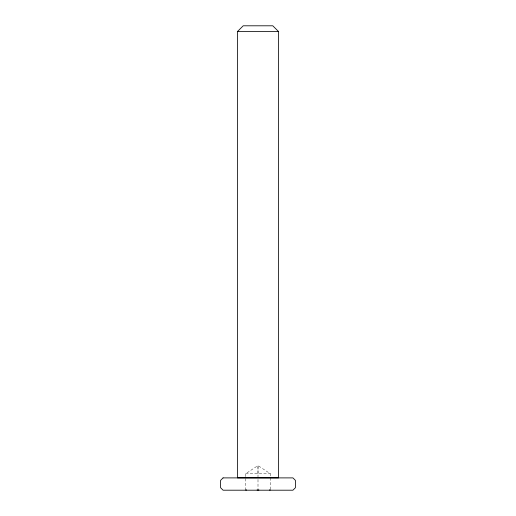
<?xml version="1.0" encoding="UTF-8"?>
<svg xmlns="http://www.w3.org/2000/svg" width="516" height="516" viewBox="0 0 516 516"><rect width="100%" height="100%" fill="white"/><g stroke="black" fill="none" stroke-linecap="round" stroke-linejoin="round"><path stroke-width="0.39" stroke-dasharray="2.58 1.94" d="M258 473.759L258 465.542L270.332 473.759L270.332 490.2M245.668 490.2L245.668 473.759L258 465.542L258 490.2M245.668 473.759L270.332 473.759"/><path stroke-width="0.77" d="M237.45 31.553L243.21 25.8L272.79 25.8L278.55 31.553L278.55 477.868L237.45 477.868L237.45 31.553L278.55 31.553M246.571 489.955L245.668 489.955M258.897 489.955L257.103 489.955M269.429 489.955L270.332 489.955M223.067 477.893L220.603 480.357L220.603 487.736L223.067 490.2L292.933 490.2L295.397 487.736L295.397 480.357L292.933 477.893L223.067 477.893"/></g></svg>
